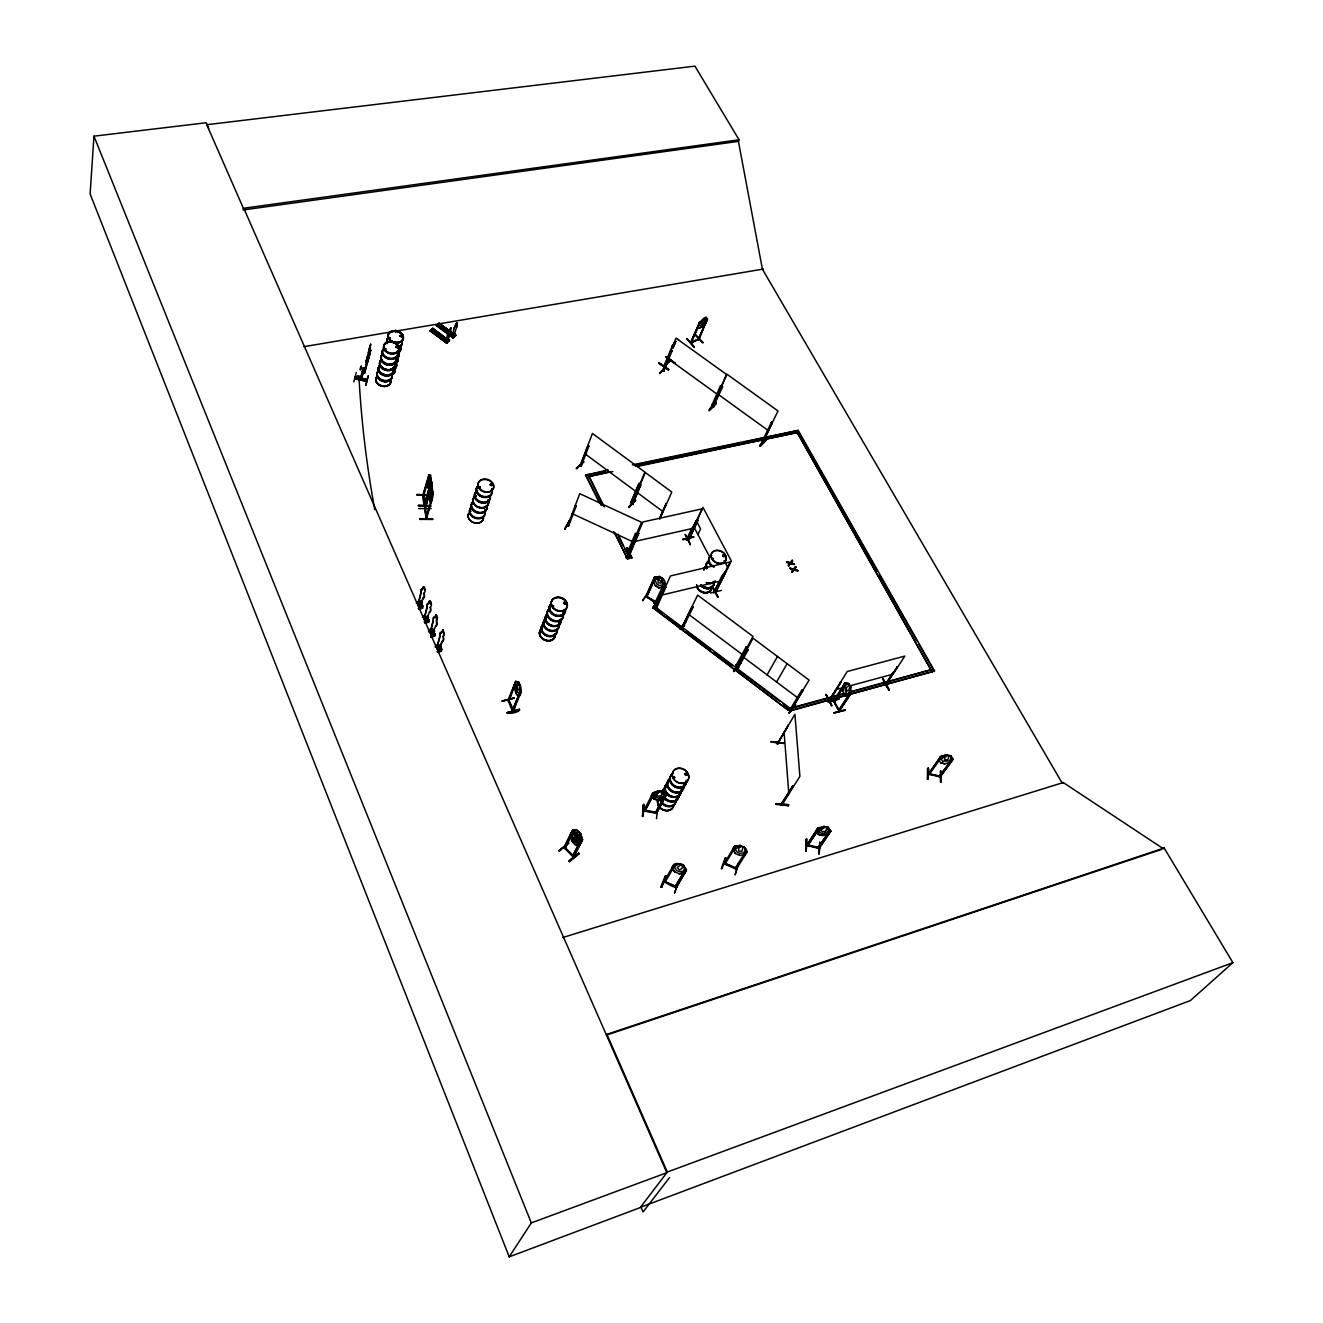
<?xml version="1.0" encoding="UTF-8"?>
<svg xmlns="http://www.w3.org/2000/svg" width="1323" height="1323" viewBox="0 0 1323 1323"><rect width="100%" height="100%" fill="white"/><g stroke="black" fill="none" stroke-linecap="round" stroke-linejoin="round"><path stroke-width="1.5" d="M952.841 759.303L938.983 776.551L940.785 776.237M940.339 776.849L953.007 759.303L940.074 776.866L928.151 774.22L929.804 773.806M420.83 603.553C422.285 602.858 421.64 601.634 422.087 603.404L421.425 605.521L422.368 603.338M949.186 755.88L947.83 755.466L944.738 757.5L944.457 760.064L947.896 759.6L949.186 755.764M950.857 761.982L944.854 763.884L940.703 762.924L938.569 759.27L940.57 756.541L946.722 754.805L950.906 755.764M940.57 756.541L946.706 754.705L941.232 759.104L942.704 761.32L949.319 760.907L950.824 758.856L950.906 755.648L953.007 759.435M951.7 759.551L952.808 759.419L950.79 755.698M944.854 763.768L940.818 762.858M491.958 485.111L491.676 483.937L491.544 485.392M952.047 758.856L939.231 776.667M938.983 776.171L928.614 773.608M940.206 776.833L940.785 775.857M940.521 771.127L940.438 782.125M928.25 774.17L940.686 756.591L928.382 774.269M490.122 485.012L491.015 483.838M490.883 484.946L490.436 484.499M490.965 485.309L490.601 484.35M658.11 579.54L660.491 577.688L661.698 578.416L661.053 583.063L658.143 582.815L658.077 579.557M716.454 590.786L715.627 591.629L725.517 572.694L725.021 571.768L715.181 590.835C717.777 591.579 714.387 588.09 716.156 591.613L731.354 561.018L703.026 507.453L693.947 526.951L709.723 557.082M928.068 779.479C927.274 759.121 930.301 770.499 927.39 779.33L927.522 768.299L928.366 768.101M941.943 756.624L929.226 774.517L929.937 773.459M929.672 773.889L928.829 773.095M480.199 487.459L479.406 486.715L480.216 487.575M693.169 528.605C690.92 528.737 689.167 542.695 688.82 537.766M697.585 520.319L697.105 519.443L697.965 520.237L688.688 539.635L688.125 538.544M688.39 537.981L689.101 539.503L688.175 538.759M369.878 350.678L364.09 372.987M365.991 365.214L366.686 364.718L365.677 366.124M366.454 365.595L364.553 373.202M423.575 494.521L423.509 496.373L429.462 475.685M431.877 484.764L431.265 489.179M420.532 602.941L420.201 603.883L420.267 603.007M421.425 603.189L421.673 603.52M424.848 590.157L423.691 586.635M444.032 328.501L444.545 329.791L445.52 328.865M427.627 616.535C428.42 618.254 427.825 616.452 426.634 616.898M448.05 340.408L447.72 339.598L448.894 339.779L448.48 341.284M434.308 630.525L433.795 631.402L434.01 630.327M434.424 631.17C432.588 628.657 435.78 632.477 433.58 630.525M435.548 647.195C439.765 646.815 440.443 646.104 440.361 645.624M440.311 645.789L440.757 645.459M440.956 646.517L440.311 644.814L440.344 648.551L441.336 646.401M444.032 633.535L442.907 629.847M454.252 335L454.054 336.654L454.269 334.521M576.894 834.648L577.853 839.146L575.703 840.386L574.066 837.128L577.01 834.548M425.94 517.343L426.684 518.252L426.568 517.194M425.378 509.322L425.973 518.996L432.389 497.597L426.403 519.013L425.725 517.955L432.323 497.597M575.985 833.192L579.193 836.434L581.177 842.47L576.448 841.908L573.173 838.699C564.011 828.578 582.649 832.994 573.074 834.317L572.082 836.401L573.388 840.171L575.505 842.321L578.449 842.85L579.474 840.783L579.325 832.928L578.25 831.853L575.422 834.35L577.043 837.608L578.614 837.591L579.391 836.318L575.968 833.06M423.542 496.241L423.228 495.844M423.757 495.447L423.641 494.653M424.121 504.427L430.388 484.268L424.253 505.469L424.005 504.427L424.683 505.469L423.277 495.645M425.907 518.864L425.295 507.966M425.328 509.62L424.848 507.966M402.192 336.422L400.257 335.678M401.745 336.323L401.448 336.654M402.142 336.092L401.712 336.952M397.479 347.089L395.957 346.378M390.202 337.845L388.979 338.043L390.268 338.357M384.546 348.941L385.903 349.123M656.406 606.629L670.48 575.935L730.114 561.911L714.817 592.539L713.792 592.671L715.148 591.348M714.04 592.191L715.032 591.381M775.725 803.756L788.607 804.715L775.675 803.772L788.442 805.674L775.741 804.367M507.222 712.849L519.459 709.31L507.337 712.502M519.476 709.343C520.849 712.187 506.544 714.9 507.304 712.436M448.265 340.573L447.538 339.961L450.002 332.701M451.705 335.959L453.756 334.239L454.451 335.232M664.559 798.166L658.738 800.101L654.306 799.208L658.771 800.183L664.692 798.216L658.771 800.183M665.982 795.47C663.931 796.727 664.907 791.65 663.286 791.65L658.771 790.807L652.834 792.924M687.861 538.908L686.356 539.817L687.728 539.933M828.33 827.388L828.529 830.596L827.156 832.614L823.22 833.556L820.392 832.895L818.672 830.646L820.045 828.628L823.964 826.445L828.33 827.388L822.823 835.475L818.457 834.449L815.944 830.894L817.779 828.066L823.964 826.445L828.33 827.52M828.843 833.854C820.839 836.847 813.248 835.822 823.948 826.577M828.975 833.788L822.823 835.59M430.703 475.139L429.446 490.138L431.496 499.565L432.902 492.255L432.34 488.716M660.078 791.667L661.55 791.799L661.682 794.478M825.155 827.272L826.577 827.47L826.395 830.1M208.753 128.414L206.256 122.741L93.95 136.17L90.113 193.952L509.223 1256.85L640.249 1207.585L667.338 1172.029L1232.887 962.664L1164.157 848.01L606.91 1034.338L606.447 1035.099L1161.462 849.449M807.84 845.38L806.517 845.48L817.895 828.115L806.65 845.645M651.511 795.718L654.405 799.29L651.363 795.586L652.834 792.791L654.405 792.857L645.012 811.115M782.356 804.202L799.902 776.419L794.908 714.304L777.345 744.039L788.326 725.269L777.345 743.906L778.205 742.435M782.753 803.574L782.025 802.482L782.753 803.574L782.24 804.434L781.628 803.111L781.81 804.384L793.056 786.027L792.692 787.053M829.389 831.39L830.579 831.257L829.389 831.39L817.796 848.192L829.405 830.976M665.849 587.048L657.184 606.447C656.109 604.181 657.928 606.777 656.456 605.438M656.704 812.934L655.216 813.066L656.77 812.124M655.48 813.165L655.58 812.024M777.825 743.857L778.156 742.269M807.625 845.794L819.036 828.942L817.895 828.248M818.027 848.258L819.599 847.861L817.895 848.258L818.242 847.067L819.632 847.448M819.847 842.073L818.987 854.112L819.813 842.42M820.144 844.487L819.086 853.798M422.831 495.447L428.751 475.122L428.222 488.336L429.743 488.551L431.728 483.623M428.371 478.215L427.908 484.863L428.354 488.336L429.595 488.402M429.314 494.802L416.844 494.554L429.38 495.199L429.247 484.962L430.322 481.721M430.124 501.764L429.992 491.726L430.107 501.897M430.537 485.309C431.53 467.895 431.166 489.196 429.942 484.251M429.247 494.967C433.547 495.563 431.513 485.293 431.579 481.919L430.19 481.721M431.695 492.123L431.711 481.919L430.405 483.573M643.358 804.566L642.383 816.423C646.252 805.426 642.531 795.669 642.961 816.473M644.053 809.825L645.343 810.486M806.203 850.755L807.047 839.063L806.12 839.245L805.889 851.02M808.221 845.182L806.832 844.917L808.254 844.785M805.955 851.102L806.22 839.212M655.332 577.87L646.699 596.938M792.51 708.185C790.327 708.252 790.641 707.11 792.279 708.466M790.741 708.318L801.738 690.176L802.697 690.887L791.898 709.111M513.076 709.492C501.963 683.379 513.473 716.735 512.778 709.657M513.291 710.633L513.159 709.293M630.674 551.906L629.153 552.898L629.632 552.038M664.179 583.178L655.1 602.56L655.679 601.502L656.324 602.494M430.223 486.666L430.67 490.039M705.01 318.264L704.2 321.985L701.818 324.118L702.017 321.869L704.927 318.165M431.116 493.446L431.05 496.985L432.505 491.561M572.71 855.783L581.409 838.782L582.302 839.675M572.71 829.984L577.241 830.48L580.648 833.622L582.55 839.708L573.487 857.337L573.388 855.501M565.004 847.878L564.574 846.654M564.706 846.654L564.094 847.795L572.809 829.901L573.752 830.844M564.392 847.167L573.884 856.874M738.366 667.966C734.497 666.577 740.731 669.67 737.457 666.842M761.816 441.849L762.875 442.56L772.4 422.798L771.309 422.401L772.4 422.798M763.09 442.329L762.031 441.584L762.643 442.444M430.603 490.42L430.207 493.082M395.627 332.338L395.759 330.204L395.362 331.544M721.465 590.422L710.55 593.002M713.262 405.251L713.709 406.938L712.617 406.343L726.972 374.227L778.007 410.957L762.61 442.477M693.153 607.141L691.979 606.728L693.153 607.141L683.743 626.192L684.421 625.184L683.296 624.423M425.791 518.07L426.651 518.136M426.056 517.227L425.08 508.694L426.453 518.798M519.691 685.066L519.228 688.82L517.723 690.093L517.045 686.472L519.145 683.842L519.559 685.099M424.716 505.254L430.388 484.268M425.262 509.62L430.504 488.65L432.456 488.849L430.603 492.768M426.998 617.593L427.726 616.584L427.263 617.543M430.785 506.097L418.3 505.866M850.276 692.376L850.706 693.5L839.096 711.443L850.921 693.599L850.788 687.166L848.705 683.578L844.984 682.866L834.118 702.017M432.588 518.715C394.089 518.566 458.684 519.674 420.003 519.377M420.036 518.583L419.986 519.476M433.316 630.724L433.266 631.468M434.655 631.236L433.696 633.403L433.646 630.641M430.736 505.667L418.217 505.353L430.785 506.147M663.038 369.861L663.683 371.267L672.051 350.959L671.208 350.347L662.74 370.589L676.02 338.126L726.509 374.459L712.402 406.558L711.675 405.103L713.759 406.144M431.298 490.337L432.174 485.425M639.158 483.375L640.051 484.02L639.158 483.375L630.624 503.17L631.815 503.435M243.399 208.29L243.151 209.96L738.432 141.363L739.061 139.791L694.922 66.15L206.752 124.709L243.399 208.29L739.061 139.791M782.67 803.656L782.637 802.581M777.196 742.997L777.345 743.906M844.851 710.021L833.97 712.899L845.083 710.451L844.984 709.558M446.314 341.102L447.538 333.793M447.587 334.289L447.984 332.734M430.008 330.882L430.835 330.204L447.455 342.475L446.628 343.17L429.975 330.899L432.819 328.534L431.943 329.262L448.613 341.483L449.407 340.821L432.737 328.319L449.092 341.086L449.539 339.862L447.836 338.622L447.67 339.68M580.384 464.968C581.541 467.482 580.565 464.77 580.88 464.786M450.763 331.66L450.862 327.939M430.322 481.87L430.851 477.967M453.938 329.03L454.054 328.021M457.394 323.192L456.865 325.078L456.898 322.762M457.212 325.408L454.169 334.636M850.706 687.183L848.539 693.88L846.207 693.219L844.752 686.885L846.092 684.752L848.82 683.544L850.788 687.166M670.496 360.584L664.328 366.488M670.794 359.856L663.782 366.306L672.564 345.584M430.207 607.34C433.365 605.438 429.545 596.226 428.619 603.751A4.432 1.488 77.1 0 0 427.097 606.86L424.518 616.931L426.089 620.487L429.578 611.854A4.432 1.488 77.1 0 0 430.455 607.274L430.207 607.34A4.432 1.488 77.1 0 1 429.33 611.904L429.578 611.854M436.11 614.699L437.549 617.725L436.623 621.215A4.449 1.488 77 0 1 435.73 625.779L435.465 625.829A4.449 1.488 77 0 0 436.358 621.281L436.573 615.195M440.311 644.814L440.361 646.236M443.949 633.915L443.122 629.897L441.485 632.89A4.465 1.505 76.8 0 0 439.914 635.933L437.251 645.905L438.839 649.527L442.18 641.076A4.465 1.505 76.8 0 0 443.106 636.528L444.214 633.849L443.354 636.462A4.465 1.505 76.8 0 1 442.444 641.01L439.087 649.461L437.5 645.856L440.179 635.883A4.465 1.505 76.8 0 1 441.75 632.841L442.725 629.963M360.517 368.042L361.311 366.339L360.617 367.678M363.312 368.29L360.451 379.387L362.783 368.323L364.073 368.885M353.787 381.95L356.251 372.623M360.088 369.679L360.981 366.256M885.6 684.57L886.311 683.875M362.783 368.323L362.469 369.53L363.808 369.878L364.123 368.67C356.548 399.397 366.57 359.443 362.717 369.597M364.139 373.086L366.322 365.644M366.934 364.073L370.721 350.115L368.356 359.095M369.249 355.622L368.654 358.202M369.415 355.209L367.546 361.411L370.688 350.264L370.175 351.323M365.793 385.059L368.274 375.749L365.958 385.059M366.851 381.057L354.944 377.634L366.851 381.09M367.215 379.701L355.242 376.575L367.166 379.899M363.213 368.654L363.494 367.579M366.818 358.864L365.776 362.932L366.752 359.261L366.421 360.534M452.631 335.844L453.806 328.931M381.239 358.55L381.487 357.805M366.587 359.674L367.298 356.863M367.166 357.276L368.489 352.017M685.033 773.723L684.95 774.65M685.496 773.525L685.86 774.964L687.034 774.269M830.149 699.751L829.108 699.9L841.097 681.94L830.149 700.231C829.157 699.635 830.861 699.338 829.504 699.255L830.629 699.652M420.896 592.77L418.366 602.891L419.904 606.43L423.095 597.798A4.416 1.472 77.2 0 0 423.955 593.2C426.8 591.695 423.674 582.137 422.384 589.645A4.416 1.472 77.2 0 0 420.896 592.77L421.144 592.721A4.416 1.472 77.2 0 1 422.202 589.248M421.144 592.721L418.614 602.841L420.168 606.364L423.36 597.731A4.416 1.472 77.2 0 0 424.22 593.134L423.955 593.2M723.896 556.487L724.541 555.462L724.888 556.371M426.337 620.421L424.766 616.865L427.346 606.794A4.432 1.488 77.1 0 1 428.884 603.701L429.446 601.105M723.102 556.007L723.4 555.065L723.35 556.288M724.442 556.173L724.409 555.71M849.846 686.405L848.936 689.978L846.836 691.201L846.257 687.728L849.217 685.231L849.73 686.422M368.406 352.48L369.729 347.304M370.109 352.794L367.331 362.932M712.204 558.389L713.477 558.571M433.216 620.735L430.587 630.757L432.174 634.345L430.851 630.707L433.216 620.735A4.449 1.488 77 0 1 434.771 617.659L436.16 614.6M368.952 350.38L370.705 343.93L370.192 346.494L370.539 345.253C367.827 355.705 371.482 341.45 369.828 347.089M432.737 328.319L430.851 330.171M431.959 331.593L434.374 329.741M433.084 332.42L435.499 330.585M436.623 325.127L453.309 337.597L436.623 325.127L439.071 323.11L440.708 324.532M364.536 373.284L370.027 352.431M438.31 326.368L440.757 324.35M436.259 334.785L438.674 332.933M439.434 327.194L441.882 325.177C446.81 326.616 436.888 330.783 443.552 326.417M360.435 369.779L361.311 366.339M360.484 379.304L360.732 378.395M363.825 367.662L363.858 369.663L362.866 368.704M442.61 329.543L445.041 327.525C449.985 328.947 440.063 333.131 446.727 328.766M447.075 342.459L445.586 340.491L445.14 341.549L447.67 339.449M445.586 340.491L447.836 338.622M446.595 343.17L447.273 341.747M448.05 340.209L447.736 341.913L448.249 340.11M446.827 342.806L449.539 339.862M455.724 335.546L453.144 337.547L453.591 336.489L451.904 335.232L451.457 336.29L454.153 333.363L455.443 335.48M455.873 323.92L454.831 326.996M456.6 323.209L454.467 327.558M454.798 336.025L455.062 334.421L453.905 336.538M369.696 353.969L369.712 351.389M416.91 495.116L429.479 494.951M418.614 508.578L431.133 508.627M630.79 503.286L631.319 502.227L632.741 504.328M429.512 475.767L428.751 475.122M424.005 504.526L424.319 503.6M424.881 504.642C424.733 505.882 422.285 501.004 423.145 494.504M424.551 508.892L430.504 488.65M416.795 603.007L417.175 601.733L420.516 600.973M419.011 607.637L422.665 605.868L419.011 607.637L417.175 601.733M714.056 591.613L715.131 591.811M419.126 608.299L419.325 606.629M422.665 605.868L422.583 608.233L418.663 609.109M422.947 617.031L423.327 615.774L425.179 621.711L428.85 619.925L425.179 621.711M565.731 603.933L565.913 603.09M564.26 603.635L564.011 602.544M425.295 622.372L425.493 620.702M428.553 617.378L427.61 619.544L427.842 615.741M427.61 619.544L427.908 617.031M424.782 623.083L428.751 622.29L428.85 619.925M552.419 606.232L553.676 605.934M553.411 606.463L552.319 605.636M429.016 630.856L429.413 629.616L432.753 628.822M431.265 635.569L434.936 633.783L431.265 635.569L429.413 629.616M433.415 618.668A4.449 1.488 77 0 1 435.019 617.609L435.995 614.715M431.364 636.231L431.579 634.577M433.927 629.599L433.266 631.683L434.622 634.775M688.026 539.321L686.472 539.85L691.946 528.042M430.918 637.058L434.854 636.148L434.936 633.783M435.647 645.988L436.061 644.764L437.93 650.751L441.617 648.965L437.93 650.751M656.059 606.199L657.25 606.298M788.591 804.797L788.425 805.69M438.029 651.412L438.244 649.758M437.533 652.14L441.518 651.313L439.914 646.831L440.609 644.748M440.344 648.551L441.039 646.467M437.433 651.627L441.419 650.602L441.617 648.965M563.912 847.613L572.71 829.769L577.341 830.397L580.45 833.722L582.451 839.791L579.821 845.232L575.24 844.702L571.949 841.362L570.263 835.326M629.616 553.279L638.596 533.334L630.128 552.601M630.525 553.031L629.45 553.212L642.928 521.957L702.083 508.859L687.563 540.082M746.933 851.929C744.684 852.425 748.851 851.136 744.617 847.299L740.301 845.397L734.331 846.356M745.428 854.691L739.491 855.402M492.189 484.731L491.346 485.409M492.388 485.309L491.875 484.053M736.349 869.178L735.092 868.169L736.861 868.186M739.524 855.286L735.274 853.5L732.661 849.068L734.381 846.24L735.638 846.819M735.191 868.731L735.654 867.607M744.469 847.448L747.115 851.995L736.481 868.798M735.373 853.467L732.81 849.101M736.729 868.566L725.202 863.82M478.976 487.013L479.819 486.583M721.283 868.665L725.252 857.635M454.004 328.617L454.335 327.476M676.4 887.535L686.554 870.236C678.153 858.197 689.978 873.246 685 870.187L675.011 886.989L685.149 869.79L686.306 870.302L676.103 887.535C664.874 884.425 663.088 877.992 664.808 882.557L675.11 864.944L673.705 864.746L663.799 882.094L665.039 881.928M674.515 892.992L678.782 881.35L674.647 892.711M674.862 865.259C670.678 864.829 682.718 862.249 683.842 865.639L684.289 869.277L683.098 871.295L679.327 871.642L676.516 870.402L674.68 867.574L675.855 865.556L679.493 863.803L683.793 865.755M680.667 864.911L682.139 865.407L682.155 868.335L679.476 869.955L677.244 867.656L680.717 864.795M679.063 873.841L684.834 872.849L679.03 873.742L674.763 871.807M679.493 863.803C673.39 862.017 669.24 868.252 674.862 871.774M581.227 465.597L581.078 466.424L588.884 446.198L587.991 445.553L580.218 465.746L592.423 433.448L644.896 472.129L631.716 503.898M661.831 887.038L660.921 887.072L666.097 875.776M665.287 875.793L660.971 887.038M661.599 887.253L665.816 876.008M661.632 887.386L666.081 875.76M664.295 881.498L665.452 881.449L664.824 882.491M599.236 502.508L585.543 475.205L608.133 469.946M569.138 520.601L564.64 529.365L569.783 520.485M603.189 505.7L587.908 474.147L604.346 506.907M627.466 552.071L628.061 553.642L641.506 522.287L579.755 493.677L567.6 525.628C570.246 523.941 566.856 526.025 568.41 525.942L568.096 524.487M568.576 526.041L576.266 506.014L575.075 505.849L576.266 506.014M432.174 634.345L435.73 625.779M502.31 701.306L514.035 697.982M508.694 699.42L508.578 701.438L507.999 700.462L515.854 681.345L518.732 682.205L520.468 685.86L520.981 692.607L519.674 695.617L516.797 694.856L514.548 684.371M508.495 700.214L515.854 681.345M508.528 701.322L515.342 681.659M508.991 701.322L515.805 682.668M513.274 709.343L513.026 711.311L520.915 692.508L520.319 685.909L518.599 682.106L515.772 681.527L516.499 682.304M512.53 710.186L520.303 691.499L513.456 711.195L508.28 699.536L507.999 700.462M512.464 710.071L520.303 691.499M437.466 334.173L439.038 334.074M659.284 363.097C687.762 383.174 639.422 349.933 668.694 369.365M675.292 363.296L665.916 356.631L675.292 363.312M665.618 367.033L659.797 373.119M673.639 346.609L675.739 341.45L672.944 348.329M666.048 367.281L659.648 373.549M677.971 339.201L678.798 340.391M670.298 360.352L670.232 359.575M694.178 346.973C672.597 322.233 708.5 363.842 687.199 338.771M698.957 338.258L699.156 339.25L690.821 343.203L699.685 322.448L690.589 342.806M399.844 335.86L401.779 335.529M401.282 336.704L400.439 335.397M397.743 347.502L397.032 346.361M698.428 339.184L690.788 342.244L699.685 322.448M695.435 335.199L703.075 342.822L695.898 334.951M706.465 319.273L707.474 319.19L698.279 339.73L707.226 318.909L706.25 322.432M628.607 506.924L635.685 500.193L628.938 507.619M628.789 507.089L635.371 500.326M699.007 339.383L707.226 318.909M638.926 483.606L630.624 503.104L631.6 503.831L631.435 502.244M631.997 504.311L645.31 472.526L671.786 492.04L659.879 518.996M640.663 484.962L632.708 504.245M632.51 504.559L640.911 484.731M702.827 342.624L695.584 335.099M626.705 548.102L631.782 558.041L626.887 547.705M627.631 552.038L627.085 553.229L635.453 533.467L636.495 533.946L635.453 533.467M626.755 558.124L630.939 549.243L626.358 557.529M618.039 534.211L629.649 558.455L627.499 558.951L614.98 532.871M630.36 553.064L638.596 533.334M395.759 331.693L395.709 330.337M631.865 557.694L626.854 547.705L631.782 558.041M659.449 518.666L666.031 503.716M659.681 518.434L666.279 503.484M716.19 403.68C699.784 421.706 716.421 398.951 716.173 403.697M711.84 405.285L720.44 385.869L722.606 386.862L721.531 386.481M713.61 406.938L711.592 405.318M713.444 406.872L722.606 386.862M642.68 600.692L648.65 592.009L642.548 600.543M655.232 578.366L654.488 577.407L645.657 596.905L654.488 577.407L665.419 583.939L663.948 587.065L658.937 587.677L655.199 585.659L653.066 580.499M646.434 597.318L655.447 577.671M735.605 846.77L724.905 864.266L724.028 863.886L734.497 846.323M653.397 601.221C669.785 632.51 642.531 579.722 658.11 611.623M682.933 539.751L693.847 536.857L683.115 539.354M843.809 693.533L789.98 708.202L788.343 710.286L652.752 607.571L654.124 606.132L789.98 708.202L790.741 710.831L783.1 703.836M653.496 607.24L659.466 598.558L653.744 606.91M652.487 608.167L654.124 606.132M656.655 602.031L656.291 603.238M645.971 596.441L656.175 603.156L665.287 583.89C663.286 584.534 667.139 582.881 663.154 578.68L659.433 576.448L654.372 577.308M686.356 539.867L687.762 538.924M686.538 540.214L696.361 520.419L686.637 540.181M656.373 605.521L657.581 605.785M689.068 539.536L697.965 520.237M693.665 537.088L682.701 539.205M685.231 534.79L690.457 544.282M697.916 534.509L700.562 528.902L696.956 522.039M627.119 553.179L627.35 552.022M627.019 553.08L628.309 553.295M626.126 557.893L630.972 549.31M630.509 549.045L626.242 557.826M568.41 842.983L558.769 850.772L568.973 843.131M565.632 847.563L564.938 848.638L573.752 830.48L565.301 848.01M766.579 439.567C753.002 455.509 763.669 437.698 766.579 439.616M760.13 445.305L766.166 439.236M761.949 442.014L771.524 422.169M679.377 629.02L686.29 621.281M682.9 625.547C682.552 623.116 685.546 627.945 682.833 625.432L697.651 595.118L752.985 636.429L737.06 666.164M682.866 625.597L692.227 606.463M569.485 861.604L579.011 853.732L569.485 861.653L569.122 860.76L578.647 853.368M581.409 838.782L572.594 856.527M573.306 857.155L582.55 839.708M578.73 853.021L579.027 853.815M717.728 597.153L712.502 586.8M713.792 592.671L722.209 575.29M723.301 573.818L724.293 573.587L713.676 592.208M724.094 573.223L714.817 592.026M743.377 442.345L798.182 430.405L934.567 670.959L790.741 710.831M447.836 333.379L448.762 331.593M450.63 331.56L447.918 340.11L446.182 341.02M456.815 326.963L456.997 324.978M569.833 520.501L564.706 529.349M845.099 682.833L833.44 700.892L839.493 711.245L839.328 709.525M834.83 701.173L834.383 700.231M652.967 792.841L643.673 810.966L656.489 813.347L666.213 795.288M644.731 811.181L654.141 793.618M654.306 799.208L658.771 790.807L663.286 791.65L658.788 800.051M789.781 563.433L786.524 561.944L790.327 562.523L788.706 565.979L790.807 563.333L794.462 564.309L790.592 563.714L791.154 562.821L794.462 564.309M786.92 562.688L786.722 561.564M788.276 565.186L789.98 563.036L787.135 562.308M655.216 813.066L664.774 795.239M788.706 565.979L788.491 564.805M792.245 560.241L792.46 561.415L792.245 560.241L790.112 562.92L786.524 561.944M644.053 809.726L643.573 810.437L656.721 812.785L666.064 795.288M736.944 666.164L736.068 665.552L746.155 646.815L747.082 647.509L746.155 646.815M740.781 661.781L733.537 671.423M736.779 666.081L736.448 664.857M793.783 568.89L793.238 569.8L789.98 568.311L793.783 568.89L795.702 566.591L794.412 569.568L797.934 570.676L794.61 569.188L794.065 570.081L797.719 571.073M737.01 668.016L753.019 638.215L809.081 680.072L791.601 709.029M790.377 569.055L790.178 567.914M794.247 564.706L794.048 563.565M738.499 667.569L737.903 668.628M737.622 666.924L736.861 667.834L737.903 668.545L748.057 649.99L746.883 649.56L748.057 649.99M797.934 570.676L794.263 569.7L792.179 572.346L793.453 569.403L790.592 568.675M792.179 572.346L791.948 571.172M789.98 568.311L793.585 569.27L795.702 566.591M767.075 674.879L777.477 656.489M668.264 370.01L659.003 363.378M668.562 369.679L659.317 363.048M776.584 681.99L787.119 663.683M665.386 881.316L665.155 881.945M788.343 710.286L652.752 607.571M771.226 742.137L783.911 743.096L771.441 741.773M788.955 712.684L795.586 704.663L789.269 713.362M431.662 492.04L432.356 490.42M664.659 364.966L664.841 365.909L670.397 359.492M688.489 537.948L688.952 538.841M689.349 538.709L688.969 537.948L688.539 539.552M698.908 338.986L699.139 338.225M725.963 857.602L721.862 868.864M826.313 694.674C842.916 728.642 813.959 671.654 831.902 705.473M724.061 863.224L736.332 868.682M724.028 863.886L724.326 862.662M686.902 774.815L686.571 773.806M838.782 698.742L827.966 701.686L838.732 698.742M837.906 687.1L829.719 699.801M449.638 329.278L450.928 328.352M834.499 700.297L833.556 701.074L839.063 711.327M849.085 696.295L845.43 695.584L843.346 692.127L843.313 685.694L845.149 682.982L848.804 683.677M453.954 334.504L452.499 335.761M674.664 777.577L674.879 777.477M845.86 683.793L834.052 701.918M673.539 777.345L674.399 777.048M734.96 868.566L745.775 851.433M738.565 863.489L735.141 874.834L738.366 863.456M736.051 869.178L736.729 868.136M850.474 692.342L838.55 710.534L839.559 709.723M850.342 692.557L839.03 710.219M850.921 693.599L849.118 696.444L845.298 695.6M792.609 785.994L781.645 803.309L782.538 802.631M793.056 786.027L781.744 804.219M884.971 682.85C875.594 665.634 898.003 704.101 885.418 684.619M509.223 1256.85L531.3 1222.899L666.825 1172.724L244.441 209.778M672.266 346.461L675.706 341.185L671.985 346.13M893.108 672.167L885.004 685.248L897.407 666.759L885.186 685.198M806.683 845.05L819.218 848.06M807.526 845.844L819.152 828.413M436.342 325.673L437.202 324.962L436.358 325.673L452.979 337.878M438.293 324.036L454.864 336.274L455.707 335.579L439.021 323.292L436.722 325.359M455.575 335.513L439.137 323.358M446.661 343.137L430.173 330.651M430.273 330.353L447.323 342.409M448.563 341.516L431.976 329.245M932.202 672.051L796.264 430.802L931.194 670.248M818.904 848.523L830.811 831.092M658.904 587.892L655.348 585.527M659.466 576.563L656.307 578.498L655.265 580.78L656.803 584.005L659.201 585.444L662.443 585.08L663.071 578.73L659.367 576.547L654.422 577.506L655.431 577.936M655.728 601.601L647.112 596.64M646.583 597.335L646.071 595.681M563.945 602.709L564.954 603.685L565.533 602.759M564.64 603.817L565.549 603.255L564.706 602.18M552.766 606.331L553.262 606.529M448.48 332.255L450.994 328.021M422.913 496.158L429.165 474.957C432.423 475.519 426.138 482.366 428.867 485.624L429.727 485.971M669.554 1177.52L643.077 1211.967L640.977 1207.105M421.805 603.106L421.574 603.553M795.536 704.613L788.955 712.667M801.738 690.176L802.697 690.887M791.749 571.553L793.238 569.8M794.61 569.188L796.132 567.385M792.659 561.035L790.939 563.201L793.85 563.962M737.903 668.545L738.598 667.702M736.167 664.841L736.398 665.155C739.16 666.974 735.786 662.773 736.068 665.552M737.192 665.816L736.431 665.122M735.687 668.71L741.112 662.476L733.587 671.538M838.898 709.674L834.4 701.57M453.772 337.2L452.946 337.911L453.756 337.216L437.136 325.028M454.897 336.257L438.343 324.003M443.866 328.782L445.371 328.848M385.043 348.478L385.307 349.355M385.754 349.355L385.654 348.611M390.037 338.539L389.987 337.663M684.421 625.25L683.693 626.11M705.159 322.332L700.677 325.987L699.602 324.945C699.454 322.415 706.945 313.138 706.168 319.918M759.898 445.669L766.265 438.856M762.065 441.303L763.255 441.452M1164.157 848.01L1163.413 848.787L1063.097 782.439L1061.989 782.786M420.201 603.685L420.152 603.817M635.437 499.929L628.541 507.288M632.245 503.898L632.675 503.22M709.591 409.237L715.462 402.556M709.36 409.601L716.09 402.556L709.608 409.072M720.44 385.869L721.3 386.481M583.84 461.71L576.2 468.507L583.724 461.992M581.095 466.341L581.607 465.349M588.884 446.198L587.991 445.553M666.213 367L659.532 373.4M662.906 370.754L663.832 370.953M663.518 371.25L663.021 370.374M664.163 365.429L669.67 360.385M671.208 350.347L672.051 350.959M1232.887 962.664L1190.402 1000.568L640.464 1207.304M940.62 776.254L928.25 773.79M685.661 773.393L685.645 774.468M687.15 774.997L685.694 775.344L684.967 773.988M673.936 777.444L673.605 777.444M453.591 336.489L451.904 335.232M455.84 334.603L454.153 333.363M455.062 334.421L454.285 335.05L455.211 334.521M568.94 861.108L578.68 852.922M579.821 845.232L575.323 844.487M581.078 842.569L579.193 836.434M690.573 342.938L699.454 338.605M580.648 833.622L579.805 840.088L576.861 839.559L573.421 833.622L574.43 831.522L577.341 830.397M559.315 851.317L568.344 842.983M572.131 841.263L575.34 844.62M572.809 829.901L573.272 831.175M724.723 556.437L722.705 555.511M657.333 793.651L660.094 791.534M563.73 602.412L565.186 602.246M777.808 743.923L777.626 742.137M429.578 600.84L431.281 604.628M669.984 360.336L669.951 361.047M490.668 484.334L491.627 484.102M492.189 485.376L490.238 484.913M822.145 829.108L825.155 827.14M706.862 319.604L698.428 339.647M438.856 334.984L439.186 334.107M397.545 347.552L396.189 347.172M397.347 347.817L396.536 346.08M400.389 335.579L400.422 336.406M401.894 336.687L400.141 336.439M627.036 552.716L628.094 553.146M518.732 682.073L515.854 685.579L517.376 692.21L519.195 692.905L520.468 685.86M568.708 525.644L567.848 525.148M429.677 488.319L431.066 483.606L431.695 488.419L430.752 489.03M359.261 377.634C361.857 375.285 354.366 375.104 357.756 377.518M702.166 326.897L699.222 328.22L706.333 322.415L702.166 326.946M686.869 539.073L687.547 539.586M700.132 322.531L690.986 343.252M629.351 552.782L630.376 552.601L629.45 552.204M676.582 886.89L675.59 886.476M686.587 774.798L687.282 773.988M661.02 795.702L657.581 796.248L656.671 794.891M565.483 603.95L564.243 603.619M552.534 605.405L553.031 606.232M825.585 831.274L822.079 831.671L821.335 830.298M839.03 699.172L828.281 702.265M429.793 483.259L429.347 479.902L430.57 476.842M562.738 937.544L1063.179 782.588L1062.071 782.918L762.412 269.197L738.432 141.363M396.983 347.288L397.214 347.304A7.773 5.755 14.9 0 0 401.712 340.292A7.756 5.755 14.9 0 1 397.231 347.304L397.33 346.477M438.889 334.851L437.83 334.686M888.907 689.895L883.103 679.526M682.966 625.084L683.908 625.729M841.296 682.304L840.122 682.205M897.407 666.759L896.663 667.387M833.97 712.899L844.851 709.905M791.65 708.202L845.447 693.533M849.432 692.442L931.508 669.62L849.779 691.896M932.583 671.505L934.567 670.959M791.071 710.269L932.649 671.621M835.954 689.63L841.858 688.026M849.73 685.893L893.025 674.151M843.346 692.127L843.198 685.727M845.182 684.107L845.033 683.032M507.156 712.816L519.377 709.674M507.437 713.378L519.575 710.219M519.674 695.617C514.664 695.799 514.779 688.423 514.68 684.338M514.052 697.998L501.88 701.074L514.432 698.23M508.76 700.958L508.875 699.635M712.419 587.098L718.157 597.086L712.452 586.784M666.048 587.412L664.841 587.296M661.55 595.118L720.572 581.029M438.442 650.188L441.799 649.378M437.268 651.544L441.419 650.602M435.912 646.17L439.286 645.376M435.118 646.715L439.104 645.905M580.367 465.398L581.343 466.109M690.226 544.663L685.297 534.492L690.391 544.58M431.778 634.99L435.135 634.197M430.62 636.363L434.754 635.437L430.868 636.958M430.818 636.561L434.738 635.635M428.454 630.988L432.373 630.079M429.28 631.021L432.621 630.244M428.917 632.047L432.819 631.121M426.882 617.924L428.635 621.595L424.683 622.571M424.303 621.446L429.032 620.338M424.485 622.389L428.669 621.578M638.777 533.682L637.587 533.566M422.384 617.163L426.287 616.253M421.012 603.834L421.425 605.521M627.764 558.356L629.913 557.859M419.507 607.042L422.847 606.281M418.333 608.332L422.484 607.538L422.004 606.695M418.531 608.514L422.219 607.439M418.614 609.01L422.533 608.183M417.357 602.147L420.697 601.386M416.249 603.139L420.069 602.329M417.059 603.156L420.383 602.395M423.195 586.982L422.384 589.645M634.478 541.537L693.02 528.34M663.27 369.663L664.196 370.324M632.411 464.886L798.182 430.405M585.543 475.205L587.677 474.759M589.694 474.345L605.868 470.971M634.18 465.084L700.909 451.193M704.961 450.349L739.342 443.188M609.076 471.798L588.603 476.627L612.88 471.55M635.387 466.308L797.24 432.555L637.157 466.49M303.976 346.659L763.454 269.032M658.871 587.776L664.014 586.965M829.306 700.512L847.183 671.522L904.833 656.092L885.914 685C887.65 683.115 883.152 686.257 885.732 684.52M791.071 708.053L792.014 708.748M578.316 838.054L576.15 838.269L574.728 834.333L575.422 838.137L572.594 838.418L575.803 839.129L577.275 843.247L576.53 839.278L579.127 839.063M737.275 667.586L738.201 668.198M491.627 485.128L490.8 485.21M491.726 485.607L490.85 485.491M684.173 625.514L683.164 624.754M397.065 347.751L395.577 346.858M762.329 441.27L763.206 441.849M712.981 406.045L713.825 406.608M663.666 371.333L662.84 370.655M889.039 689.812L883.268 679.427M419.92 518.897L432.489 519.079M573.405 857.221L564.045 847.646M432.323 488.849L430.934 488.485L424.7 509.62M685.893 773.145L686.852 773.475M775.675 803.772L788.442 805.029M771.193 741.492L783.696 743.46L771.259 741.971M788.409 726.294L787.88 725.219M576.1 833.093L571.371 832.547C572.065 837.608 575.042 843.644 581.095 842.338M564.921 604.082L563.697 603.338M724.657 555.346L722.986 554.965L722.871 556.338M723.946 554.932L724.309 555.544M724.012 556.718L723.185 556.421M430.537 475.271L429.181 475.106L429.446 475.949M430.19 481.87L431.695 482.068M429.231 495.1L430.752 495.348M429.992 501.748L431.513 502.161L431.728 497.861M657.829 807.377L656.489 818.705M645.277 810.255L655.48 812.206M654.157 793.205L652.967 792.973L658.771 790.807L654.058 795.355L656.043 797.554L658.937 798.1L662.757 796.992L663.881 794.891L663.187 791.716M834.449 701.372L834.83 701.041M940.537 775.691L939.429 775.939M939.694 775.559L940.67 775.84M940.719 756.723L941.827 757.351L940.719 757.103M817.862 828.661L819.036 828.942M808.138 844.95L818.094 847.299M806.517 845.48L819.053 848.44L830.811 831.224L828.215 827.437L830.646 831.208M675.606 885.864L676.913 886.542M355.292 376.443L367.265 379.552M455.112 335.992L438.541 323.688M583.278 461.744L576.613 468.739M512.894 709.971L513.407 710.947M645.938 596.491L656.39 602.875L645.806 596.061M735.638 846.968L734.48 846.455L740.301 845.397L735.34 849.283L737.093 852.095L739.871 853.318L743.658 852.938L744.932 850.921L744.502 847.332M725.616 863.456L735.356 867.739M736.216 869.112L724.045 863.82M665.502 881.73L675.391 886.079M663.981 881.598L676.549 887.138M627.201 552.386L628.21 552.849M572.098 513.605L633.072 541.884M711.807 405.714L712.766 406.26M427.924 620.404L428.635 621.777M441.171 650.569L440.956 649.56M675.21 887.138L675.491 885.914L676.781 886.476M673.804 778.139L674.73 777.312M671.141 349.669L671.786 350.86M665.8 356.912L675.044 363.511M711.46 405.896L712.303 406.492M718.075 394.287L768.465 430.703M667.768 358.5L717.612 394.519M436.871 325.243L453.442 337.481M447.654 338.771L449.34 340.028M432.671 328.501L449.357 340.871M445.388 340.656L447.075 341.913M430.521 330.469L447.141 342.74M584.783 453.657L636.561 491.991M636.975 492.371L663.104 511.703M741.128 662.558L740.764 661.765L734.331 670.265M688.357 614.12L742.931 655.017M742.964 656.803L798.232 698.23M653.86 606.711L662.046 612.863M666.941 616.551L683.313 628.838M686.587 631.303L711.113 649.742M714.387 652.189L732.396 665.717M735.654 668.181L779.842 701.372M359.046 378.262C353.721 375.682 358.946 382.579 359.046 378.262A1341.522 868.616 42.8 0 0 374.756 509.636M581.078 839.063L581.955 839.956M565.549 847.911L573.041 855.518M706.035 317.305L698.908 322.812M707.607 319.108L706.118 317.206M697.717 326.334L699.305 328.104M687.001 339.101L694.195 347.039M715.611 591.513L715.247 590.703M424.881 508.991L425.444 508.181M815.96 830.761L818.557 834.532M672.183 867.276L674.813 871.89M797.885 431L877.232 570.99M879.266 574.579L916.905 640.994M918.939 644.582L934.203 671.505M849.813 692.64L850.325 693.616M724.64 571.867L725.136 572.776M724.128 560.522L727.931 567.749M618.701 536.625L623.265 545.721M625.084 549.359L629.649 558.455M585.791 474.593L601.304 505.551M613.822 531.648L627.499 558.951M519.873 691.598L520.336 692.624M432.968 631.749L433.696 633.403M606.91 1034.338L667.338 1172.029M93.95 136.17L531.3 1222.899M423.459 495.315L424.683 503.815M429.628 488.683L430.537 488.915L430.173 492.834M784.109 732.264L788.822 793.899M490.072 496.853A8.004 6.251 18 0 1 480.166 502.591A8.004 6.251 18 0 1 476.098 492.04M490.287 496.522A8.12 6.334 18 0 1 484.714 502.839A8.12 6.334 18 0 1 475.271 498.457A8.12 6.334 18 0 1 477.603 490.651M488.551 501.5A8.004 6.251 18 0 1 483.06 507.734A8.004 6.251 18 0 1 473.766 503.418A8.004 6.251 18 0 1 476.065 495.712M488.617 501.301A8.004 6.251 18 0 1 483.127 507.536A8.004 6.251 18 0 1 473.832 503.236A8.004 6.251 18 0 1 476.115 495.513M491.594 489.245A8.153 6.35 18 0 1 488.435 496.786A8.153 6.35 18 0 1 478.248 494.389A8.153 6.35 18 0 1 477.901 486.037M490.386 495.91A8.004 6.251 18 0 1 481.473 501.946A8.004 6.251 18 0 1 475.354 492.404M491.395 489.593A8.037 6.268 18 0 1 488.27 497.018A8.037 6.268 18 0 1 478.231 494.67A8.037 6.268 18 0 1 477.884 486.417M490.386 496.241A8.12 6.334 18 0 1 481.357 502.36A8.12 6.334 18 0 1 475.139 492.685M491.693 488.948A8.153 6.35 18 0 1 488.534 496.489A8.153 6.35 18 0 1 478.347 494.107A8.153 6.35 18 0 1 478 485.739M491.693 488.65A8.037 6.268 18 0 1 488.584 496.092A8.037 6.268 18 0 1 478.529 493.727A8.037 6.268 18 0 1 478.182 485.475M484.896 512.563A7.921 6.235 17.9 0 1 475.073 518.318A7.921 6.235 17.9 0 1 471.054 507.8M484.681 510.281A8.037 6.317 17.9 0 1 481.539 517.789A8.037 6.317 17.9 0 1 471.484 515.457A8.037 6.317 17.9 0 1 471.17 507.139M483.474 516.946A7.921 6.235 17.9 0 1 474.659 522.982A7.921 6.235 17.9 0 1 468.607 513.489M469.648 512.183A7.921 6.235 17.9 0 1 471.104 511.191M483.474 518.467A7.888 6.218 17.9 0 1 473.7 522.552A7.888 6.218 17.9 0 1 468.673 513.39M486.914 506.775A8.07 6.317 18 0 1 476.925 512.596A8.07 6.317 18 0 1 472.84 501.93M484.698 509.983A7.938 6.235 17.9 0 1 481.589 517.392A7.938 6.235 17.9 0 1 471.666 515.094A7.938 6.235 17.9 0 1 471.352 506.891M486.186 505.419A7.955 6.235 18 0 1 483.077 512.828A7.955 6.235 18 0 1 473.138 510.513A7.955 6.235 18 0 1 472.824 502.31M487.013 506.494A8.07 6.334 18 0 1 477.024 512.315A8.07 6.334 18 0 1 472.923 501.632M487.013 506.163A7.955 6.235 18 0 1 477.156 511.918A7.955 6.235 18 0 1 473.105 501.384M400.174 346.808A7.855 5.838 14.9 0 1 397.446 353.39M399.993 347.155A7.74 5.755 14.9 0 1 397.297 353.654M398.835 351.72A7.706 5.739 14.8 0 1 396.156 358.202M398.835 351.852A7.74 5.755 14.8 0 1 396.139 358.351M401.646 340.921A7.888 5.838 14.9 0 1 398.901 347.519M387.11 343.418A7.888 5.838 14.9 0 1 388.4 337.712M400.241 346.179A7.756 5.755 14.9 0 1 397.545 352.679M401.464 341.284A7.773 5.755 14.9 0 1 398.769 347.784M387.126 343.732A7.773 5.755 14.9 0 1 388.4 338.109M400.257 346.494A7.855 5.838 14.9 0 1 397.528 353.092M401.712 340.623A7.888 5.838 14.9 0 1 398.984 347.205M387.176 343.104A7.888 5.838 14.9 0 1 388.466 337.398M396.057 363.345A7.773 5.821 14.8 0 1 393.344 369.911M395.13 370.027A7.657 5.739 14.7 0 1 390.268 375.5M396.321 365.231A7.673 5.739 14.8 0 1 393.196 370.175M394.734 368.174A7.64 5.722 14.7 0 1 392.071 374.641M399.083 354.117A7.706 5.739 14.8 0 1 395.941 359.062M398.736 352.265A7.74 5.755 14.8 0 1 396.04 358.781M397.495 357.574A7.806 5.821 14.8 0 1 394.767 364.156M396.106 362.734A7.673 5.739 14.8 0 1 393.427 369.216M397.76 359.459A7.706 5.739 14.8 0 1 394.618 364.42M396.123 363.048A7.789 5.821 14.8 0 1 393.411 369.613M397.562 357.276A7.806 5.821 14.8 0 1 394.849 363.858M397.545 356.962A7.706 5.739 14.8 0 1 394.866 363.445M396.305 359.195A7.888 5.887 14.7 0 1 386.283 364.371A7.888 5.887 14.7 0 1 382.579 354.432M394.899 364.404A7.756 5.805 14.7 0 1 385.043 369.497A7.756 5.805 14.7 0 1 381.404 359.707A7.773 5.805 14.7 0 0 385.043 369.53A7.773 5.805 14.7 0 0 394.916 364.42A7.723 5.772 14.7 0 1 385.043 369.497A7.723 5.772 14.7 0 1 381.421 359.757M394.965 364.222A7.773 5.805 14.7 0 1 385.092 369.332A7.773 5.805 14.7 0 1 381.437 359.525A7.74 5.788 14.7 0 0 385.125 369.183A7.74 5.788 14.7 0 0 394.965 364.09A7.723 5.772 14.7 0 1 385.125 369.167A7.723 5.772 14.7 0 1 381.504 359.409M397.76 353.34A7.921 5.887 14.8 0 1 387.722 358.5A7.921 5.887 14.8 0 1 383.984 348.544M397.512 355.209A7.806 5.805 14.8 0 1 386.729 358.384A7.806 5.805 14.8 0 1 383.984 348.958M396.371 358.897A7.888 5.887 14.7 0 1 386.349 364.073A7.888 5.887 14.7 0 1 382.645 354.134M397.38 351.455A7.921 5.887 14.8 0 1 394.039 358.335A7.921 5.887 14.8 0 1 384.133 355.953A7.921 5.887 14.8 0 1 384.05 348.247M397.363 351.141A7.806 5.821 14.8 0 1 394.072 357.921A7.806 5.821 14.8 0 1 384.298 355.556A7.806 5.821 14.8 0 1 384.216 347.966M392.187 375.715A7.822 5.871 14.6 0 1 383.24 381.173A7.822 5.871 14.6 0 1 377.518 372.193M376.476 377.055A7.673 5.772 14.6 0 0 382.082 385.886A7.706 5.788 14.6 0 0 390.88 380.627A7.673 5.772 14.6 0 1 382.082 385.886A7.706 5.788 14.6 0 1 376.41 377.171A7.69 5.788 14.6 0 0 382 386.2A7.706 5.788 14.6 0 0 390.831 380.826A7.69 5.788 14.6 0 1 382 386.2A7.706 5.788 14.6 0 1 376.377 377.369M394.783 366.173A7.773 5.805 14.7 0 1 384.976 369.762A7.773 5.805 14.7 0 1 380.263 361.129M393.559 371.498A7.839 5.871 14.7 0 1 383.653 375.137A7.839 5.871 14.7 0 1 378.907 366.421M392.269 375.418A7.822 5.871 14.6 0 1 383.306 380.875A7.822 5.871 14.6 0 1 377.584 371.895M393.692 369.663A7.839 5.871 14.7 0 1 383.736 374.839A7.839 5.871 14.7 0 1 380.048 364.916M563.003 614.798A8.236 6.648 21.6 0 1 557.562 621.562A8.236 6.648 21.6 0 1 547.97 617.113A8.236 6.648 21.6 0 1 550.103 608.795M562.655 612.681A8.351 6.747 21.6 0 1 559.017 621.049A8.351 6.747 21.6 0 1 548.35 617.394A8.351 6.747 21.6 0 1 550.153 608.398M561.299 619.048A8.219 6.648 21.6 0 1 551.36 625.399A8.219 6.648 21.6 0 1 546.945 614.137M561.316 618.932A8.186 6.632 21.6 0 1 551.41 625.25A8.186 6.632 21.6 0 1 547.011 614.037M565.434 610.961A8.368 6.747 21.7 0 1 554.271 615.178A8.368 6.747 21.7 0 1 550.781 604.148M563.366 613.905A8.236 6.648 21.6 0 1 553.411 620.239A8.236 6.648 21.6 0 1 548.995 608.993M565.186 611.243A8.252 6.665 21.7 0 1 554.188 615.393A8.252 6.665 21.7 0 1 550.748 604.528M562.771 612.4A8.351 6.747 21.6 0 1 559.133 620.768A8.351 6.747 21.6 0 1 548.466 617.113A8.351 6.747 21.6 0 1 550.269 608.133M565.533 610.68A8.368 6.747 21.7 0 1 554.387 614.897A8.368 6.747 21.7 0 1 550.881 603.867M565.549 610.35A8.269 6.665 21.7 0 1 554.552 614.5A8.269 6.665 21.7 0 1 551.096 603.635M556.933 629.781A8.153 6.615 21.6 0 1 547.077 636.115A8.153 6.615 21.6 0 1 542.711 624.936M557.165 629.483A8.252 6.714 21.6 0 1 547.176 635.9A8.252 6.714 21.6 0 1 542.744 624.555M555.263 633.949A8.136 6.632 21.6 0 1 549.855 640.712A8.136 6.632 21.6 0 1 540.379 636.297A8.136 6.632 21.6 0 1 542.513 628.028M561.002 619.71A8.186 6.632 21.6 0 1 551.096 626.044A8.186 6.632 21.6 0 1 546.713 614.831M561.134 619.429A8.219 6.648 21.6 0 1 551.211 625.779A8.219 6.648 21.6 0 1 546.796 614.534M558.819 622.19A8.285 6.731 21.6 0 1 555.197 630.525A8.285 6.731 21.6 0 1 544.596 626.904A8.285 6.731 21.6 0 1 546.399 617.94M557.297 628.921A8.153 6.615 21.6 0 1 551.889 635.668A8.153 6.615 21.6 0 1 542.38 631.236A8.153 6.615 21.6 0 1 544.514 622.968M559.05 624.555A8.17 6.632 21.6 0 1 553.642 631.319A8.17 6.632 21.6 0 1 544.1 626.887A8.17 6.632 21.6 0 1 546.234 618.602M557.281 629.219A8.269 6.714 21.6 0 1 551.79 636.065A8.269 6.714 21.6 0 1 542.165 631.584A8.269 6.714 21.6 0 1 544.332 623.199M558.852 621.909A8.186 6.632 21.6 0 1 555.858 629.913A8.186 6.632 21.6 0 1 545.671 627.598A8.186 6.632 21.6 0 1 545.126 618.8M555.147 634.13A8.087 6.582 21.6 0 1 549.773 640.845A8.087 6.582 21.6 0 1 540.346 636.462A8.087 6.582 21.6 0 1 542.48 628.243M714.122 566.691A7.938 6.135 26 0 1 709.145 560.985A7.938 6.135 26 0 1 711.658 555.379M706.912 568.311A8.037 6.235 26 0 1 708.847 560.919M707.177 567.98A7.905 6.135 26 0 1 709.078 560.704M711.906 566.525A7.938 6.135 26 0 1 711.228 556.272M711.989 566.294A8.054 6.235 26 0 1 711.294 555.875M706.78 568.592A8.037 6.235 26 0 1 708.715 561.184M713.924 567.087A8.054 6.235 26 0 1 708.863 561.299A8.054 6.235 26 0 1 711.427 555.61M706.747 568.873A7.905 6.135 26 0 1 708.648 561.597M713.94 581.922A7.955 6.202 26.1 0 1 709.74 588.239A7.955 6.202 26.1 0 1 700.628 585.097M696.923 586.139A7.806 6.102 26.1 0 0 705.688 592.671A7.806 6.102 26.1 0 0 711.675 586.254A7.773 6.086 26.1 0 1 705.688 592.654A7.773 6.086 26.1 0 1 696.956 586.139M715.33 581.376A7.988 6.218 26.1 0 1 708.4 583.03M714.106 581.359A7.822 6.119 26.1 0 1 710.831 587.313A7.839 6.119 26.1 0 1 702.447 585.841A7.822 6.119 26.1 0 0 710.831 587.313A7.839 6.119 26.1 0 0 714.122 581.359M714.073 581.657A7.955 6.202 26.1 0 1 709.872 587.974A7.955 6.202 26.1 0 1 700.76 584.832M715.462 581.111A7.988 6.218 26.1 0 1 708.533 582.765M706.267 566.492A7.872 6.119 26.1 0 0 704.051 568.84A7.839 6.102 26.1 0 1 706.284 566.509M683.478 785.201A8.583 7.177 29.7 0 1 678.186 792.791A8.583 7.177 29.7 0 1 668.198 788.128A8.583 7.177 29.7 0 1 670.033 778.933M683.743 784.919A8.699 7.277 29.7 0 1 678.385 792.609A8.699 7.277 29.7 0 1 668.247 787.88A8.699 7.277 29.7 0 1 670.116 778.569M681.461 790.956A8.533 7.144 29.8 0 1 669.488 795.272A8.533 7.144 29.8 0 1 667.999 782.769A8.566 7.177 29.8 0 0 669.421 795.404A8.566 7.177 29.8 0 0 681.428 791.088M686.538 781.992A8.732 7.293 29.7 0 1 674.317 786.375A8.732 7.293 29.7 0 1 672.762 773.624M683.925 784.39A8.583 7.177 29.7 0 1 678.633 791.964A8.583 7.177 29.7 0 1 668.644 787.301A8.583 7.177 29.7 0 1 670.48 778.106M686.157 780.289A8.616 7.177 29.7 0 1 676.235 787.516A8.616 7.177 29.7 0 1 671.224 775.245M683.875 784.671A8.699 7.277 29.7 0 1 678.517 792.361A8.699 7.277 29.7 0 1 668.396 787.632A8.699 7.277 29.7 0 1 670.248 778.304M686.687 781.744A8.732 7.293 29.7 0 1 674.449 786.127A8.732 7.293 29.7 0 1 672.894 773.376M686.72 781.43A8.616 7.194 29.7 0 1 674.664 785.746A8.616 7.194 29.7 0 1 673.126 773.178M675.904 798.993A8.484 7.128 29.9 0 1 669.273 806.683A8.484 7.128 29.9 0 1 659.797 799.357M676.268 800.68A8.616 7.227 29.9 0 1 668.363 806.468A8.616 7.227 29.9 0 1 659.83 799.092M673.82 804.93A8.484 7.144 29.9 0 1 663.898 810.189A8.484 7.144 29.9 0 1 658.011 799.605A8.434 7.095 29.9 0 0 663.914 810.139A8.451 7.111 29.9 0 0 673.771 804.93A8.434 7.095 29.9 0 1 663.914 810.139A8.451 7.111 29.9 0 1 658.044 799.621M680.965 789.732A8.533 7.144 29.8 0 1 675.706 797.289A8.533 7.144 29.8 0 1 665.767 792.659A8.533 7.144 29.8 0 1 667.602 783.497M678.897 795.884A8.649 7.243 29.8 0 1 673.126 801.622A8.649 7.243 29.8 0 1 664.229 798.067M662.327 792.295A8.649 7.243 29.8 0 1 665.271 787.598M676.433 800.134A8.5 7.144 29.9 0 1 668.644 805.839A8.5 7.144 29.9 0 1 660.227 798.563M678.633 796.132A8.517 7.144 29.8 0 1 672.944 801.804A8.517 7.144 29.8 0 1 664.179 798.282M662.294 792.593A8.517 7.144 29.8 0 1 667.007 787.168M679.046 795.636A8.649 7.243 29.8 0 1 673.258 801.374A8.649 7.243 29.8 0 1 664.378 797.819M662.558 794.015A8.649 7.243 29.8 0 1 665.403 787.35M679.079 795.321A8.533 7.144 29.8 0 1 673.374 800.994A8.533 7.144 29.8 0 1 664.609 797.471M662.806 793.734A8.533 7.144 29.8 0 1 665.634 787.152M940.636 770.813L940.967 782.34L940.653 770.813M742.914 847.084L742.087 851.169L738.681 851.02L738.664 848.159L741.525 846.472L742.914 847.084M432.803 492.222L432.307 498.936L432.935 492.222M366.752 381.471L354.746 378.444L366.752 381.471M434.771 333.677L437.235 331.643L434.771 333.677M437.946 336.025L440.41 333.991L437.946 336.025M479.604 488.551A8.07 6.284 18.1 0 0 493.231 488.832A8.07 6.284 18.1 0 0 484.929 478.976A8.07 6.284 18.1 0 0 479.604 488.551M479.488 489.014A8.037 6.251 18.1 0 0 493.049 489.278A8.037 6.251 18.1 0 0 484.78 479.472A8.037 6.251 18.1 0 0 479.488 489.014M484.251 507.685A8.004 6.251 18 0 0 487.972 500.061A8.004 6.251 18 0 1 484.251 507.685A8.004 6.251 18 0 1 474.031 504.162A8.004 6.251 18 0 1 475.982 495.927A8.004 6.251 18 0 0 474.031 504.162A8.004 6.251 18 0 0 484.251 507.685M389.508 339.267A7.806 5.772 14.9 0 0 402.771 339.796A7.806 5.772 14.9 0 0 394.982 330.651A7.806 5.772 14.9 0 0 389.508 339.267A7.773 5.739 14.9 0 0 402.721 339.779A7.773 5.739 14.9 0 0 394.998 330.667A7.773 5.739 14.9 0 0 389.541 339.25M389.409 339.746A7.773 5.755 14.9 0 0 402.622 340.276A7.756 5.739 14.9 0 0 394.866 331.163A7.773 5.755 14.9 0 0 389.409 339.746M402.622 340.276A7.773 5.755 14.9 0 0 394.866 331.163A7.756 5.739 14.9 0 0 389.425 339.73A7.756 5.739 14.9 0 0 402.605 340.259M389.458 339.449A7.806 5.772 14.9 0 0 402.721 339.978A7.806 5.772 14.9 0 0 394.949 330.816A7.806 5.772 14.9 0 0 389.458 339.449M388.648 337.133A7.756 5.755 14.9 0 0 387.374 342.74A7.773 5.755 14.9 0 1 388.631 337.117M386.233 364.619A7.773 5.788 14.7 0 0 396.024 361.063A7.789 5.805 14.7 0 1 386.233 364.635A7.789 5.805 14.7 0 1 381.504 356.019A7.773 5.788 14.7 0 0 386.233 364.619M385.076 350.182A7.855 5.821 14.8 0 0 398.405 350.694A7.855 5.821 14.8 0 0 390.599 341.483A7.855 5.821 14.8 0 0 385.076 350.182A7.839 5.821 14.8 0 0 398.388 350.694A7.839 5.821 14.8 0 0 390.599 341.499A7.839 5.821 14.8 0 0 385.092 350.182M384.993 350.661A7.822 5.805 14.8 0 0 398.256 351.174A7.822 5.805 14.8 0 0 390.483 341.996A7.822 5.805 14.8 0 0 384.993 350.661A7.789 5.788 14.8 0 0 398.223 351.157A7.789 5.788 14.8 0 0 390.483 342.012A7.789 5.788 14.8 0 0 385.01 350.645M386.481 363.643A7.773 5.788 14.7 0 0 396.338 358.55A7.789 5.805 14.7 0 1 386.465 363.66A7.789 5.805 14.7 0 1 382.81 353.853A7.773 5.788 14.7 0 0 386.481 363.643M384.166 381.603A7.69 5.772 14.6 0 0 391.542 374.508A7.706 5.788 14.6 0 1 384.166 381.619A7.706 5.788 14.6 0 1 377.535 372.573A7.69 5.772 14.6 0 0 384.166 381.603M384.91 370.043A7.74 5.788 14.7 0 0 394.684 366.471A7.723 5.772 14.7 0 1 384.927 370.027A7.74 5.788 14.7 0 1 380.214 361.46A7.723 5.772 14.7 0 0 384.927 370.027M382.446 380.164A7.69 5.772 14.6 0 0 392.22 375.071A7.706 5.788 14.6 0 1 382.446 380.181A7.706 5.788 14.6 0 1 378.825 370.423A7.69 5.772 14.6 0 0 382.446 380.164M383.62 375.385A7.723 5.788 14.7 0 0 393.344 371.813A7.74 5.788 14.7 0 1 383.604 375.385A7.74 5.788 14.7 0 1 378.924 366.802A7.723 5.788 14.7 0 0 383.62 375.385M383.852 374.409A7.723 5.788 14.7 0 0 393.659 369.315A7.74 5.788 14.7 0 1 383.852 374.426A7.74 5.788 14.7 0 1 380.214 364.652A7.723 5.788 14.7 0 0 383.852 374.409M552.981 607.489A8.302 6.681 21.7 0 0 566.872 607.522A8.302 6.681 21.7 0 0 558.157 597.12A8.302 6.681 21.7 0 0 552.981 607.489A8.302 6.681 21.7 0 0 566.806 607.687A8.302 6.681 21.7 0 0 558.091 597.285A8.302 6.681 21.7 0 0 552.931 607.654M552.832 607.919A8.269 6.648 21.7 0 0 566.657 607.968A8.269 6.648 21.7 0 0 557.992 597.599A8.269 6.648 21.7 0 0 552.832 607.919M545.456 640.15A8.103 6.598 21.6 0 0 555.28 633.833A8.087 6.582 21.6 0 1 545.473 640.134A8.103 6.598 21.6 0 1 541.124 629.004A8.087 6.582 21.6 0 0 545.473 640.134M711.84 558.422A7.988 6.168 26 0 0 725.087 561.481A7.988 6.168 26 0 0 719.265 550.484A7.988 6.168 26 0 0 711.84 558.422M711.724 558.686A7.955 6.152 26 0 0 724.938 561.729A7.955 6.152 26 0 0 719.133 550.765A7.955 6.152 26 0 0 711.724 558.686M706.499 566.029A7.872 6.119 26.1 0 0 703.869 569.932A7.855 6.119 26.1 0 1 705.176 567.071A7.855 6.119 26.1 0 0 703.902 569.915A7.872 6.119 26.1 0 1 706.482 566.046M708.632 588.603A7.822 6.102 26.1 0 0 713.792 583.89A7.839 6.119 26.1 0 1 708.632 588.619A7.839 6.119 26.1 0 1 700.562 585.361A7.822 6.102 26.1 0 0 708.632 588.603M704.564 592.919A7.822 6.119 26.1 0 0 711.542 586.552A7.839 6.119 26.1 0 1 704.564 592.936A7.822 6.119 26.1 0 1 696.659 584.766A7.839 6.119 26.1 0 0 704.564 592.936M706.333 582.567A7.855 6.119 26.1 0 0 715.082 581.607A7.872 6.135 26.1 0 1 706.333 582.583M712.551 582.385A7.855 6.119 26.1 0 0 714.188 581.756A7.872 6.135 26.1 0 1 712.551 582.401M669.223 795.751A8.566 7.177 29.8 0 0 681.246 791.435A8.566 7.177 29.8 0 1 669.223 795.768A8.566 7.177 29.8 0 1 667.718 783.233A8.566 7.177 29.8 0 0 669.223 795.751M673.093 777.808A8.666 7.21 29.6 0 0 687.464 780.917A8.666 7.21 29.6 0 0 681.295 768.299A8.666 7.21 29.6 0 0 673.093 777.808M672.994 778.056A8.633 7.177 29.6 0 0 687.315 781.132A8.633 7.177 29.6 0 0 681.163 768.58A8.633 7.177 29.6 0 0 672.994 778.056"/></g></svg>
